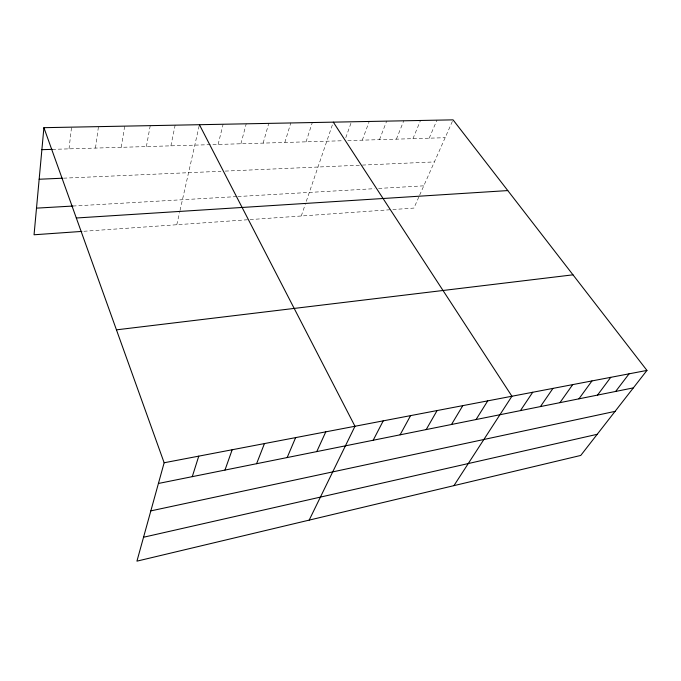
<?xml version="1.0" encoding="UTF-8"?>
<svg xmlns="http://www.w3.org/2000/svg" width="681" height="681" viewBox="0 0 681 681"><rect width="100%" height="100%" fill="white"/><g stroke="black" fill="none" stroke-linecap="round" stroke-linejoin="round"><path stroke-width="0.51" stroke-dasharray="3.4 2.55" d="M69.028 148.867L71.548 127.151M95.476 148.075L98.464 126.64M121.261 147.317L124.683 126.138M146.389 146.568L150.237 125.644M170.897 145.845L175.136 125.168M176.788 224.739L179.588 212.378M180.031 210.438L199.422 124.708M218.133 144.44L223.113 124.257M240.904 143.768L246.224 123.814M263.138 143.104L268.774 123.38M284.854 142.457L290.796 122.955M306.067 141.835L312.298 122.546M301.283 215.988L305.258 204.334M306.271 201.355L333.307 122.146M345.778 137.707L351.456 121.797M362.275 140.167L369.238 121.456M379.496 139.656L386.663 121.124M396.385 139.154L403.756 120.801M412.95 138.66L420.509 120.477M429.2 138.175L436.938 120.162M418.806 197.064L413.92 208.071L392.486 209.578M419.632 195.192L453.061 119.856M83.899 231.268L391.456 209.654M72.833 206.045L236.835 196.596M237.856 196.537L374.507 188.671M378.551 188.433L423.786 185.828M63.52 178.175L220.967 171.28M225.224 171.093L361.322 165.125M362.377 165.083L434.393 161.925M52.326 149.36L343.658 140.72M347.812 140.592L445.144 137.707"/><path stroke-width="1.02" d="M43.907 127.679L164.147 462.765L136.932 561.144L580.757 455.436L646.95 370.413L453.061 119.856L43.907 127.679L34.05 234.775L81.848 231.412M192.272 476.649L198.758 456.151M224.977 470.069L232.17 449.758M256.592 463.71L264.441 443.586M287.169 457.555L295.631 437.619M316.767 451.597L325.79 431.848M309.174 520.122L354.971 426.263L199.422 124.708M373.188 440.241L383.216 420.867M400.096 434.827L410.575 415.631M426.187 429.575L437.091 410.558M451.503 424.476L462.799 405.638M476.07 419.53L487.732 400.871M453.929 485.647L511.925 396.24L333.307 122.146M520.437 410.609L532.712 392.265M540.433 406.583L552.963 388.391M559.927 402.658L572.704 384.62M578.952 398.828L591.959 380.934M597.526 395.091L610.738 377.342M615.65 391.439L629.065 373.835M143.546 537.241L597.211 434.299M150.833 510.886L615.071 411.367M158.418 483.467L633.356 387.881M164.147 462.765L646.95 370.413M116.451 329.842L572.976 274.826M76.315 217.997L507.788 190.578M36.502 208.139L72.833 206.045M39.157 179.239L62.465 178.218M41.882 149.667L52.326 149.36"/></g></svg>
